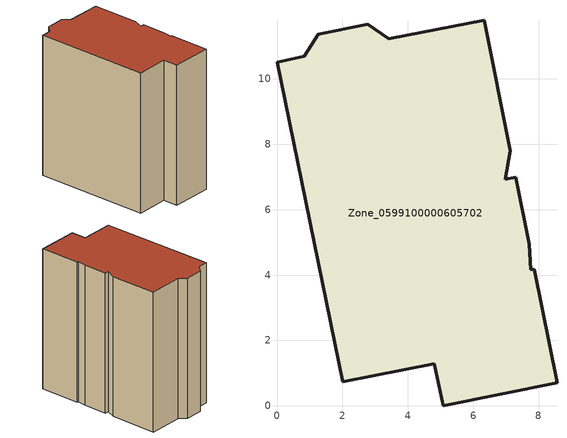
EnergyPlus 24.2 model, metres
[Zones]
Zone_0599100000605702
 floor ground (C_G): 7.3,6.99 7.71,4.94 7.75,4.15 7.86,4.18 8.56,0.7 5.08,0 4.8,1.29 2.01,0.73 0,10.5 0.83,10.68 1.26,11.36 2.78,11.67 3.41,11.22 6.33,11.79 7.13,7.79 6.97,6.92 z0
 wall outside (C_F): 0.83,10.68 0,10.5 2.01,0.73 4.8,1.29 5.08,0 8.56,0.7 7.86,4.18 7.75,4.15 7.71,4.94 7.3,6.99 6.97,6.92 7.13,7.79 6.33,11.79 3.41,11.22 2.78,11.67 1.26,11.36 0.83,10.68 z0:12.37
 roof outside (C_R): 7.71,4.94 7.3,6.99 6.97,6.92 7.13,7.79 6.33,11.79 3.41,11.22 2.78,11.67 1.26,11.36 0.83,10.68 0,10.5 2.01,0.73 4.8,1.29 5.08,0 8.56,0.7 7.86,4.18 7.75,4.15 z12.37
[BUILDING]
Pand.0599100000605702: North Axis=0; Terrain=City; Loads Convergence Tolerance Value=0.04; Temperature Convergence Tolerance Value=0.4; Solar Distribution=FullExterior; Maximum Number of Warmup Days=25; Minimum Number of Warmup Days=1
[Site:Location]
Rotterdam.The.Hague.AP_ZH_NLD Design_Conditions: Latitude=51.96; Longitude=4.45; Time Zone=1; Elevation=-4.5
[SITE:GROUNDTEMPERATURE:BUILDINGSURFACE]
18, 18, 18, 18, 18, 18, 18, 18, 18, 18, 18, 18
[MATERIAL] Thermal Absorptance=0.9; Solar Absorptance=0.7; Visible Absorptance=0.7
Name | Roughness | Thickness | Conductivity | Density | Specific Heat
G.TI.1946 | MediumSmooth | 0.15 | 1 | 540 | 1210
F.TI.1946 | Rough | 0.3 | 0.857143 | 1920 | 840
R.TI.1946 | MediumRough | 0.2 | 0.1 | 1500 | 1000
[CONSTRUCTION]
C_G: G.TI.1946
C_F: F.TI.1946
C_R: R.TI.1946
[ZONE]
Zone_0599100000605702: Type=1; Multiplier=1; Ceiling Height=Autocalculate; Volume=Autocalculate; Floor Area=autocalculate; Part of Total Floor Area=Yes
[ZONEINFILTRATION:DESIGNFLOWRATE]
Infil_Zone_0599100000605702: Zone or ZoneList or Space or SpaceList=Zone_0599100000605702; Schedule=AlwaysOn; Design Flow Rate Calculation Method=Flow/Area; Flow Rate per Floor Area=0.003; Constant Term Coefficient=1; Temperature Term Coefficient=0; Velocity Term Coefficient=0; Velocity Squared Term Coefficient=0
[HVACTEMPLATE:ZONE:IDEALLOADSAIRSYSTEM]
Zone_0599100000605702: Maximum Heating Supply Air Temperature=50; Minimum Cooling Supply Air Temperature=13; Maximum Heating Supply Air Humidity Ratio=0.0156; Minimum Cooling Supply Air Humidity Ratio=0.0077; Heating Limit=NoLimit; Cooling Limit=NoLimit; Dehumidification Control Type=ConstantSensibleHeatRatio; Cooling Sensible Heat Ratio=0.7; Dehumidification Setpoint=60; Humidification Control Type=None; Humidification Setpoint=30; Outdoor Air Method=None; Outdoor Air Flow Rate per Person=0.00944; Outdoor Air Flow Rate per Zone Floor Area=0; Outdoor Air Flow Rate per Zone=0; Demand Controlled Ventilation Type=None; Outdoor Air Economizer Type=NoEconomizer; Heat Recovery Type=None; Sensible Heat Recovery Effectiveness=0.7; Latent Heat Recovery Effectiveness=0.65
[ZONECONTROL:THERMOSTAT]
ThermostatControl_Zone_0599100000605702: Zone or ZoneList=Zone_0599100000605702; Control Type Schedule=DualSetpointControlType; Control 1=Thermostat_Zone_0599100000605702; Temperature Difference Between Cutout And Setpoint=0
[THERMOSTATSETPOINT:DUALSETPOINT]
Thermostat_Zone_0599100000605702: Heating Setpoint Temperature Schedule=HeatingSetpoint_Zone_0599100000605702; Cooling Setpoint Temperature Schedule=CoolingSetpoint_Zone_0599100000605702
[SCHEDULE:COMPACT]
HeatingSetpoint_Zone_0599100000605702: Through: 12/31, For: AllDays, Until: 24:00, 21
CoolingSetpoint_Zone_0599100000605702: Through: 12/31, For: AllDays, Until: 24:00, 24
DualSetpointControlType: Through: 12/31, For: AllDays, Until: 24:00, 4
AlwaysOn: Through: 12/31, For: AllDays, Until: 24:00, 1
